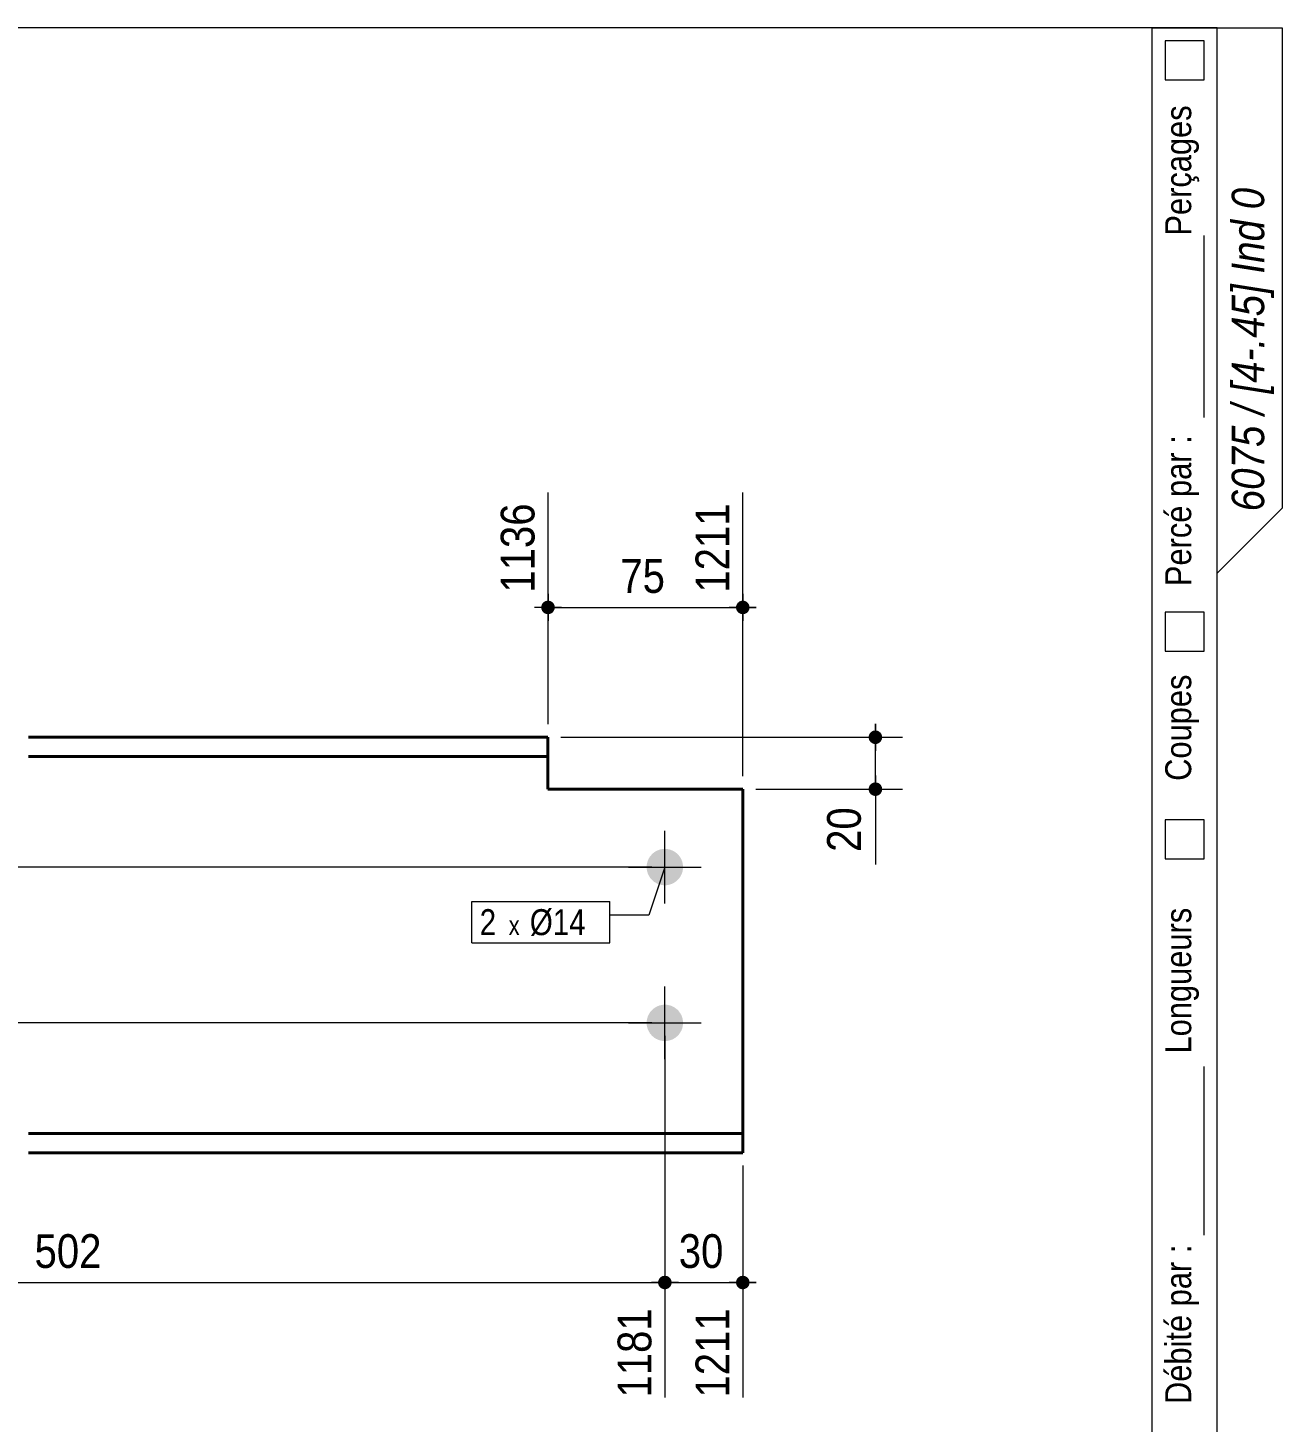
# Model space of a CAD drawing. Header units: millimetres. Extents: x 2 to 287, y 5 to 195.
# Drawn here: x 190.4 to 287, y 87.6 to 195 of the extents above; entities that cross this region are included whole.
import ezdxf

# ---------------------------------------------------------------- set-up
doc = ezdxf.new("R2010")
doc.units = ezdxf.units.MM
doc.linetypes.add('CACHE2', pattern=[1.190625, 0.79375, -0.396875])
for name, color, linetype, lineweight in [('Autre type objet', 1, 'Continuous', 0), ('Boulon', 7, 'Continuous', 0), ('Cache', 7, 'Continuous', 0), ('Cotation', 7, 'Continuous', 0), ('Désignation boulon', 3, 'Continuous', 0), ('Feuille dessin', 5, 'Continuous', 0), ('Piece', 2, 'Continuous', 0)]:
    doc.layers.add(name, color=color, linetype=linetype, lineweight=lineweight)
doc.styles.add('ARIAL', font='ARIAL.TTF')
doc.styles.add('ARIAL_ITALIC', font='ARIALI.TTF')
doc.styles.add('COMIC_SANS_MS', font='COMIC.TTF')

# ---------------------------------------------------------------- blocks, each defined once
blk = doc.blocks.new('*A3')
at = {"layer": 'Boulon'}
for points in [[(240.87, 130.32), (240.87, 130.29), (240.86, 130.26), (240.86, 130.22), (240.86, 130.19), (240.85, 130.15), (240.85, 130.12), (240.84, 130.08), (240.83, 130.05), (240.83, 130.02), (240.82, 129.98), (240.81, 129.95), (240.8, 129.92), (240.79, 129.89), (240.77, 129.85), (240.76, 129.82), (240.75, 129.79), (240.73, 129.76), (240.72, 129.73), (240.7, 129.7), (240.69, 129.67), (240.67, 129.64), (240.65, 129.61), (240.63, 129.58), (240.61, 129.55), (240.59, 129.52), (240.57, 129.5), (240.55, 129.47), (240.53, 129.44), (240.51, 129.42), (240.48, 129.39), (240.46, 129.37), (240.43, 129.34), (240.41, 129.32), (240.38, 129.3), (240.36, 129.28), (240.33, 129.25), (240.3, 129.23), (240.27, 129.21), (240.25, 129.19), (240.22, 129.18), (240.19, 129.16), (240.16, 129.14), (240.13, 129.12), (240.1, 129.11), (240.07, 129.09), (240.04, 129.08), (240, 129.06), (239.97, 129.05), (239.94, 129.04), (239.91, 129.03), (239.87, 129.02), (239.84, 129.01), (239.81, 129), (239.77, 128.99), (239.74, 128.99), (239.71, 128.98), (239.67, 128.97), (239.64, 128.97), (239.61, 128.96), (239.57, 128.96), (239.54, 128.96), (239.5, 128.96), (239.47, 128.96), (239.43, 128.96), (239.4, 128.96), (239.36, 128.96), (239.33, 128.96), (239.3, 128.97), (239.26, 128.97), (239.23, 128.98), (239.19, 128.99), (239.16, 128.99), (239.13, 129), (239.09, 129.01), (239.06, 129.02), (239.03, 129.03), (239, 129.04), (238.96, 129.05), (238.93, 129.06), (238.9, 129.08), (238.87, 129.09), (238.84, 129.11), (238.81, 129.12), (238.78, 129.14), (238.75, 129.16), (238.72, 129.18), (238.69, 129.19), (238.66, 129.21), (238.63, 129.23), (238.61, 129.25), (238.58, 129.28), (238.55, 129.3), (238.53, 129.32), (238.5, 129.34), (238.48, 129.37), (238.45, 129.39), (238.43, 129.42), (238.41, 129.44), (238.39, 129.47), (238.36, 129.5), (238.34, 129.52), (238.32, 129.55), (238.3, 129.58), (238.29, 129.61), (238.27, 129.64), (238.25, 129.67), (238.23, 129.7), (238.22, 129.73), (238.2, 129.76), (238.19, 129.79), (238.17, 129.82), (238.16, 129.85), (238.15, 129.89), (238.14, 129.92), (238.13, 129.95), (238.12, 129.98), (238.11, 130.02), (238.1, 130.05), (238.09, 130.08), (238.09, 130.12), (238.08, 130.15), (238.08, 130.19), (238.07, 130.22), (238.07, 130.26), (238.07, 130.29), (238.07, 130.32), (238.07, 130.36), (238.07, 130.39), (238.07, 130.43), (238.07, 130.46), (238.07, 130.5), (238.08, 130.53), (238.08, 130.56), (238.09, 130.6), (238.09, 130.63), (238.1, 130.66), (238.11, 130.7), (238.12, 130.73), (238.13, 130.76), (238.14, 130.8), (238.15, 130.83), (238.16, 130.86), (238.17, 130.89), (238.19, 130.93), (238.2, 130.96), (238.22, 130.99), (238.23, 131.02), (238.25, 131.05), (238.27, 131.08), (238.29, 131.11), (238.3, 131.14), (238.32, 131.16), (238.34, 131.19), (238.36, 131.22), (238.39, 131.25), (238.41, 131.27), (238.43, 131.3), (238.45, 131.32), (238.48, 131.35), (238.5, 131.37), (238.53, 131.4), (238.55, 131.42), (238.58, 131.44), (238.61, 131.46), (238.63, 131.48), (238.66, 131.5), (238.69, 131.52), (238.72, 131.54), (238.75, 131.56), (238.78, 131.58), (238.81, 131.59), (238.84, 131.61), (238.87, 131.62), (238.9, 131.64), (238.93, 131.65), (238.96, 131.66), (239, 131.68), (239.03, 131.69), (239.06, 131.7), (239.09, 131.71), (239.13, 131.72), (239.16, 131.72), (239.19, 131.73), (239.23, 131.74), (239.26, 131.74), (239.3, 131.75), (239.33, 131.75), (239.36, 131.75), (239.4, 131.76), (239.43, 131.76), (239.47, 131.76), (239.5, 131.76), (239.54, 131.76), (239.57, 131.75), (239.61, 131.75), (239.64, 131.75), (239.67, 131.74), (239.71, 131.74), (239.74, 131.73), (239.77, 131.72), (239.81, 131.72), (239.84, 131.71), (239.87, 131.7), (239.91, 131.69), (239.94, 131.68), (239.97, 131.66), (240, 131.65), (240.04, 131.64), (240.07, 131.62), (240.1, 131.61), (240.13, 131.59), (240.16, 131.58), (240.19, 131.56), (240.22, 131.54), (240.25, 131.52), (240.27, 131.5), (240.3, 131.48), (240.33, 131.46), (240.36, 131.44), (240.38, 131.42), (240.41, 131.4), (240.43, 131.37), (240.46, 131.35), (240.48, 131.32), (240.51, 131.3), (240.53, 131.27), (240.55, 131.25), (240.57, 131.22), (240.59, 131.19), (240.61, 131.16), (240.63, 131.14), (240.65, 131.11), (240.67, 131.08), (240.69, 131.05), (240.7, 131.02), (240.72, 130.99), (240.73, 130.96), (240.75, 130.93), (240.76, 130.89), (240.77, 130.86), (240.79, 130.83), (240.8, 130.8), (240.81, 130.76), (240.82, 130.73), (240.83, 130.7), (240.83, 130.66), (240.84, 130.63), (240.85, 130.6), (240.85, 130.56), (240.86, 130.53), (240.86, 130.5), (240.86, 130.46), (240.87, 130.43), (240.87, 130.39), (240.87, 130.36)], [(240.87, 118.32), (240.87, 118.29), (240.86, 118.26), (240.86, 118.22), (240.86, 118.19), (240.85, 118.15), (240.85, 118.12), (240.84, 118.08), (240.83, 118.05), (240.83, 118.02), (240.82, 117.98), (240.81, 117.95), (240.8, 117.92), (240.79, 117.89), (240.77, 117.85), (240.76, 117.82), (240.75, 117.79), (240.73, 117.76), (240.72, 117.73), (240.7, 117.7), (240.69, 117.67), (240.67, 117.64), (240.65, 117.61), (240.63, 117.58), (240.61, 117.55), (240.59, 117.52), (240.57, 117.5), (240.55, 117.47), (240.53, 117.44), (240.51, 117.42), (240.48, 117.39), (240.46, 117.37), (240.43, 117.34), (240.41, 117.32), (240.38, 117.3), (240.36, 117.28), (240.33, 117.25), (240.3, 117.23), (240.27, 117.21), (240.25, 117.19), (240.22, 117.18), (240.19, 117.16), (240.16, 117.14), (240.13, 117.12), (240.1, 117.11), (240.07, 117.09), (240.04, 117.08), (240, 117.06), (239.97, 117.05), (239.94, 117.04), (239.91, 117.03), (239.87, 117.02), (239.84, 117.01), (239.81, 117), (239.77, 116.99), (239.74, 116.99), (239.71, 116.98), (239.67, 116.97), (239.64, 116.97), (239.61, 116.96), (239.57, 116.96), (239.54, 116.96), (239.5, 116.96), (239.47, 116.96), (239.43, 116.96), (239.4, 116.96), (239.36, 116.96), (239.33, 116.96), (239.3, 116.97), (239.26, 116.97), (239.23, 116.98), (239.19, 116.99), (239.16, 116.99), (239.13, 117), (239.09, 117.01), (239.06, 117.02), (239.03, 117.03), (239, 117.04), (238.96, 117.05), (238.93, 117.06), (238.9, 117.08), (238.87, 117.09), (238.84, 117.11), (238.81, 117.12), (238.78, 117.14), (238.75, 117.16), (238.72, 117.18), (238.69, 117.19), (238.66, 117.21), (238.63, 117.23), (238.61, 117.25), (238.58, 117.28), (238.55, 117.3), (238.53, 117.32), (238.5, 117.34), (238.48, 117.37), (238.45, 117.39), (238.43, 117.42), (238.41, 117.44), (238.39, 117.47), (238.36, 117.5), (238.34, 117.52), (238.32, 117.55), (238.3, 117.58), (238.29, 117.61), (238.27, 117.64), (238.25, 117.67), (238.23, 117.7), (238.22, 117.73), (238.2, 117.76), (238.19, 117.79), (238.17, 117.82), (238.16, 117.85), (238.15, 117.89), (238.14, 117.92), (238.13, 117.95), (238.12, 117.98), (238.11, 118.02), (238.1, 118.05), (238.09, 118.08), (238.09, 118.12), (238.08, 118.15), (238.08, 118.19), (238.07, 118.22), (238.07, 118.26), (238.07, 118.29), (238.07, 118.32), (238.07, 118.36), (238.07, 118.39), (238.07, 118.43), (238.07, 118.46), (238.07, 118.5), (238.08, 118.53), (238.08, 118.56), (238.09, 118.6), (238.09, 118.63), (238.1, 118.66), (238.11, 118.7), (238.12, 118.73), (238.13, 118.76), (238.14, 118.8), (238.15, 118.83), (238.16, 118.86), (238.17, 118.89), (238.19, 118.93), (238.2, 118.96), (238.22, 118.99), (238.23, 119.02), (238.25, 119.05), (238.27, 119.08), (238.29, 119.11), (238.3, 119.14), (238.32, 119.16), (238.34, 119.19), (238.36, 119.22), (238.39, 119.25), (238.41, 119.27), (238.43, 119.3), (238.45, 119.32), (238.48, 119.35), (238.5, 119.37), (238.53, 119.4), (238.55, 119.42), (238.58, 119.44), (238.61, 119.46), (238.63, 119.48), (238.66, 119.5), (238.69, 119.52), (238.72, 119.54), (238.75, 119.56), (238.78, 119.58), (238.81, 119.59), (238.84, 119.61), (238.87, 119.62), (238.9, 119.64), (238.93, 119.65), (238.96, 119.66), (239, 119.68), (239.03, 119.69), (239.06, 119.7), (239.09, 119.71), (239.13, 119.72), (239.16, 119.72), (239.19, 119.73), (239.23, 119.74), (239.26, 119.74), (239.3, 119.75), (239.33, 119.75), (239.36, 119.75), (239.4, 119.76), (239.43, 119.76), (239.47, 119.76), (239.5, 119.76), (239.54, 119.76), (239.57, 119.75), (239.61, 119.75), (239.64, 119.75), (239.67, 119.74), (239.71, 119.74), (239.74, 119.73), (239.77, 119.72), (239.81, 119.72), (239.84, 119.71), (239.87, 119.7), (239.91, 119.69), (239.94, 119.68), (239.97, 119.66), (240, 119.65), (240.04, 119.64), (240.07, 119.62), (240.1, 119.61), (240.13, 119.59), (240.16, 119.58), (240.19, 119.56), (240.22, 119.54), (240.25, 119.52), (240.27, 119.5), (240.3, 119.48), (240.33, 119.46), (240.36, 119.44), (240.38, 119.42), (240.41, 119.4), (240.43, 119.37), (240.46, 119.35), (240.48, 119.32), (240.51, 119.3), (240.53, 119.27), (240.55, 119.25), (240.57, 119.22), (240.59, 119.19), (240.61, 119.16), (240.63, 119.14), (240.65, 119.11), (240.67, 119.08), (240.69, 119.05), (240.7, 119.02), (240.72, 118.99), (240.73, 118.96), (240.75, 118.93), (240.76, 118.89), (240.77, 118.86), (240.79, 118.83), (240.8, 118.8), (240.81, 118.76), (240.82, 118.73), (240.83, 118.7), (240.83, 118.66), (240.84, 118.63), (240.85, 118.6), (240.85, 118.56), (240.86, 118.53), (240.86, 118.5), (240.86, 118.46), (240.87, 118.43), (240.87, 118.39), (240.87, 118.36)]]:
    blk.add_hatch(color=256, dxfattribs=at).paths.add_polyline_path(points, flags=17)
at = {"layer": 'Boulon', "linetype": 'Continuous', "lineweight": 0}
for p, q in [((239.47, 127.56), (239.47, 133.16)), ((236.67, 130.36), (242.27, 130.36)), ((239.47, 115.56), (239.47, 121.16)), ((236.67, 118.36), (242.27, 118.36))]:
    blk.add_line(p, q, dxfattribs=at)
blk = doc.blocks.new('*A5')
at = {"layer": 'Cache', "color": 7, "linetype": 'CACHE2', "lineweight": 20}
for p, q in [((245.467866, 109.838125), (245.467866, 136.358125)), ((245.467862, 108.358125), (245.467862, 109.838125))]:
    blk.add_line(p, q, dxfattribs=at)
at = {"layer": 'Piece', "color": 2, "linetype": 'Continuous', "lineweight": 40}
for p, q in [((230.467867, 140.358125), (190.467867, 140.358125)), ((230.467867, 136.358125), (230.467867, 140.358125)), ((230.467867, 138.878125), (190.467867, 138.878125)), ((245.467867, 136.358125), (230.467867, 136.358125)), ((245.467867, 109.838125), (245.467867, 136.358125)), ((190.467867, 109.838125), (245.467871, 109.838125)), ((245.467871, 109.838125), (245.467871, 108.358125)), ((245.467871, 108.358125), (190.467867, 108.358125))]:
    blk.add_line(p, q, dxfattribs=at)
blk = doc.blocks.new('*A6')
at = {"layer": 'Feuille dessin', "linetype": 'Continuous', "lineweight": 0}
for p, q in [((282, 195), (5, 195)), ((282, 5), (282, 195))]:
    blk.add_line(p, q, dxfattribs=at)
blk = doc.blocks.new('*A7')
at = {"layer": 'Autre type objet', "linetype": 'Continuous', "lineweight": 0}
for p, q in [((277, 42), (277, 195)), ((277, 195), (287, 195)), ((282, 42), (282, 195)), ((287, 195), (287, 158)), ((278, 194), (278, 191)), ((281, 194), (278, 194)), ((281, 191), (281, 194)), ((278, 191), (281, 191)), ((281, 165), (281, 179)), ((287, 158), (282, 153)), ((278, 150), (278, 147)), ((281, 150), (278, 150)), ((281, 147), (281, 150)), ((278, 147), (281, 147)), ((278, 134), (278, 131)), ((281, 134), (278, 134)), ((281, 131), (281, 134)), ((278, 131), (281, 131)), ((281, 102), (281, 115))]:
    blk.add_line(p, q, dxfattribs=at)
at = {"layer": 'Autre type objet', "width": 0.85}
for s, height, style, p in [('Perçages', 2, 'ARIAL', (280, 179)), ('6075 / [4-.45] Ind 0', 2.5, 'ARIAL_ITALIC', (285.619109, 157.760245)), ('Percé par :', 2, 'ARIAL', (280, 152)), ('Coupes', 2, 'ARIAL', (280, 137)), ('Longueurs', 2, 'ARIAL', (280, 116)), ('Débité par :', 2, 'ARIAL', (280, 89))]:
    blk.add_text(s, height=height, rotation=90, dxfattribs=dict(at, style=style)).set_placement(p)
blk = doc.blocks.new('*A12')
at = {"layer": 'Cotation'}
for points in [[(230.44, 149.84), (230.42, 149.84), (230.39, 149.84), (230.37, 149.85), (230.34, 149.85), (230.32, 149.86), (230.29, 149.87), (230.27, 149.88), (230.25, 149.89), (230.22, 149.9), (230.2, 149.91), (230.18, 149.93), (230.16, 149.94), (230.14, 149.96), (230.12, 149.97), (230.1, 149.99), (230.08, 150.01), (230.07, 150.03), (230.05, 150.05), (230.04, 150.07), (230.02, 150.09), (230.01, 150.11), (230, 150.14), (229.99, 150.16), (229.98, 150.18), (229.97, 150.21), (229.96, 150.23), (229.96, 150.26), (229.95, 150.28), (229.95, 150.31), (229.95, 150.33), (229.95, 150.36), (229.95, 150.38), (229.95, 150.41), (229.95, 150.43), (229.96, 150.46), (229.96, 150.48), (229.97, 150.51), (229.98, 150.53), (229.99, 150.56), (230, 150.58), (230.01, 150.6), (230.02, 150.63), (230.04, 150.65), (230.05, 150.67), (230.07, 150.69), (230.08, 150.71), (230.1, 150.73), (230.12, 150.74), (230.14, 150.76), (230.16, 150.78), (230.18, 150.79), (230.2, 150.8), (230.22, 150.82), (230.25, 150.83), (230.27, 150.84), (230.29, 150.85), (230.32, 150.86), (230.34, 150.86), (230.37, 150.87), (230.39, 150.87), (230.42, 150.88), (230.44, 150.88), (230.47, 150.88), (230.49, 150.88), (230.52, 150.88), (230.54, 150.87), (230.57, 150.87), (230.59, 150.86), (230.62, 150.86), (230.64, 150.85), (230.67, 150.84), (230.69, 150.83), (230.71, 150.82), (230.74, 150.8), (230.76, 150.79), (230.78, 150.78), (230.8, 150.76), (230.82, 150.74), (230.84, 150.73), (230.85, 150.71), (230.87, 150.69), (230.89, 150.67), (230.9, 150.65), (230.91, 150.63), (230.93, 150.6), (230.94, 150.58), (230.95, 150.56), (230.96, 150.53), (230.97, 150.51), (230.97, 150.48), (230.98, 150.46), (230.98, 150.43), (230.99, 150.41), (230.99, 150.38), (230.99, 150.36), (230.99, 150.33), (230.99, 150.31), (230.98, 150.28), (230.98, 150.26), (230.97, 150.23), (230.97, 150.21), (230.96, 150.18), (230.95, 150.16), (230.94, 150.14), (230.93, 150.11), (230.91, 150.09), (230.9, 150.07), (230.89, 150.05), (230.87, 150.03), (230.85, 150.01), (230.84, 149.99), (230.82, 149.97), (230.8, 149.96), (230.78, 149.94), (230.76, 149.93), (230.74, 149.91), (230.71, 149.9), (230.69, 149.89), (230.67, 149.88), (230.64, 149.87), (230.62, 149.86), (230.59, 149.85), (230.57, 149.85), (230.54, 149.84), (230.52, 149.84), (230.49, 149.84), (230.47, 149.84)], [(245.44, 149.84), (245.42, 149.84), (245.39, 149.84), (245.37, 149.85), (245.34, 149.85), (245.32, 149.86), (245.29, 149.87), (245.27, 149.88), (245.25, 149.89), (245.22, 149.9), (245.2, 149.91), (245.18, 149.93), (245.16, 149.94), (245.14, 149.96), (245.12, 149.97), (245.1, 149.99), (245.08, 150.01), (245.07, 150.03), (245.05, 150.05), (245.04, 150.07), (245.02, 150.09), (245.01, 150.11), (245, 150.14), (244.99, 150.16), (244.98, 150.18), (244.97, 150.21), (244.96, 150.23), (244.96, 150.26), (244.95, 150.28), (244.95, 150.31), (244.95, 150.33), (244.95, 150.36), (244.95, 150.38), (244.95, 150.41), (244.95, 150.43), (244.96, 150.46), (244.96, 150.48), (244.97, 150.51), (244.98, 150.53), (244.99, 150.56), (245, 150.58), (245.01, 150.6), (245.02, 150.63), (245.04, 150.65), (245.05, 150.67), (245.07, 150.69), (245.08, 150.71), (245.1, 150.73), (245.12, 150.74), (245.14, 150.76), (245.16, 150.78), (245.18, 150.79), (245.2, 150.8), (245.22, 150.82), (245.25, 150.83), (245.27, 150.84), (245.29, 150.85), (245.32, 150.86), (245.34, 150.86), (245.37, 150.87), (245.39, 150.87), (245.42, 150.88), (245.44, 150.88), (245.47, 150.88), (245.49, 150.88), (245.52, 150.88), (245.54, 150.87), (245.57, 150.87), (245.59, 150.86), (245.62, 150.86), (245.64, 150.85), (245.67, 150.84), (245.69, 150.83), (245.71, 150.82), (245.74, 150.8), (245.76, 150.79), (245.78, 150.78), (245.8, 150.76), (245.82, 150.74), (245.84, 150.73), (245.85, 150.71), (245.87, 150.69), (245.89, 150.67), (245.9, 150.65), (245.91, 150.63), (245.93, 150.6), (245.94, 150.58), (245.95, 150.56), (245.96, 150.53), (245.97, 150.51), (245.97, 150.48), (245.98, 150.46), (245.98, 150.43), (245.99, 150.41), (245.99, 150.38), (245.99, 150.36), (245.99, 150.33), (245.99, 150.31), (245.98, 150.28), (245.98, 150.26), (245.97, 150.23), (245.97, 150.21), (245.96, 150.18), (245.95, 150.16), (245.94, 150.14), (245.93, 150.11), (245.91, 150.09), (245.9, 150.07), (245.89, 150.05), (245.87, 150.03), (245.85, 150.01), (245.84, 149.99), (245.82, 149.97), (245.8, 149.96), (245.78, 149.94), (245.76, 149.93), (245.74, 149.91), (245.71, 149.9), (245.69, 149.89), (245.67, 149.88), (245.64, 149.87), (245.62, 149.86), (245.59, 149.85), (245.57, 149.85), (245.54, 149.84), (245.52, 149.84), (245.49, 149.84), (245.47, 149.84)]]:
    blk.add_hatch(color=256, dxfattribs=at).paths.add_polyline_path(points, flags=17)
at = {"layer": 'Cotation', "linetype": 'Continuous', "lineweight": 0}
for p, q in [((230.47, 141.36), (230.47, 159.21)), ((245.47, 137.36), (245.47, 159.21)), ((231.51, 150.36), (229.43, 150.36)), ((230.47, 150.36), (229.43, 150.36)), ((230.47, 151.4), (230.47, 149.32)), ((230.47, 150.36), (245.47, 150.36)), ((246.51, 150.36), (244.43, 150.36)), ((245.47, 151.4), (245.47, 149.32)), ((245.47, 150.36), (246.51, 150.36))]:
    blk.add_line(p, q, dxfattribs=at)
at = {"layer": 'Cotation'}
for p in [(230.47, 150.36), (245.47, 150.36)]:
    blk.add_point(p, dxfattribs=at)
at = {"layer": 'Cotation', "style": 'ARIAL', "width": 0.85}
for s, p in [('1136', (229.43, 151.5)), ('1211', (244.43, 151.5))]:
    blk.add_text(s, height=2.6, rotation=90.0002, dxfattribs=at).set_placement(p)
blk.add_text('75', height=2.6, dxfattribs=at).set_placement((236.04, 151.48))
blk = doc.blocks.new('*A16')
at = {"layer": 'Cotation'}
for points in [[(148.15, 97.84), (148.12, 97.84), (148.1, 97.84), (148.07, 97.85), (148.05, 97.85), (148.02, 97.86), (148, 97.87), (147.97, 97.88), (147.95, 97.89), (147.93, 97.9), (147.91, 97.91), (147.89, 97.93), (147.86, 97.94), (147.84, 97.96), (147.82, 97.97), (147.81, 97.99), (147.79, 98.01), (147.77, 98.03), (147.76, 98.05), (147.74, 98.07), (147.73, 98.09), (147.72, 98.11), (147.7, 98.14), (147.69, 98.16), (147.68, 98.18), (147.68, 98.21), (147.67, 98.23), (147.66, 98.26), (147.66, 98.28), (147.66, 98.31), (147.65, 98.33), (147.65, 98.36), (147.65, 98.38), (147.66, 98.41), (147.66, 98.43), (147.66, 98.46), (147.67, 98.48), (147.68, 98.51), (147.68, 98.53), (147.69, 98.56), (147.7, 98.58), (147.72, 98.6), (147.73, 98.63), (147.74, 98.65), (147.76, 98.67), (147.77, 98.69), (147.79, 98.71), (147.81, 98.73), (147.82, 98.74), (147.84, 98.76), (147.86, 98.78), (147.89, 98.79), (147.91, 98.8), (147.93, 98.82), (147.95, 98.83), (147.97, 98.84), (148, 98.85), (148.02, 98.86), (148.05, 98.86), (148.07, 98.87), (148.1, 98.87), (148.12, 98.88), (148.15, 98.88), (148.17, 98.88), (148.2, 98.88), (148.22, 98.88), (148.25, 98.87), (148.28, 98.87), (148.3, 98.86), (148.32, 98.86), (148.35, 98.85), (148.37, 98.84), (148.4, 98.83), (148.42, 98.82), (148.44, 98.8), (148.46, 98.79), (148.48, 98.78), (148.5, 98.76), (148.52, 98.74), (148.54, 98.73), (148.56, 98.71), (148.58, 98.69), (148.59, 98.67), (148.61, 98.65), (148.62, 98.63), (148.63, 98.6), (148.64, 98.58), (148.65, 98.56), (148.66, 98.53), (148.67, 98.51), (148.68, 98.48), (148.68, 98.46), (148.69, 98.43), (148.69, 98.41), (148.69, 98.38), (148.69, 98.36), (148.69, 98.33), (148.69, 98.31), (148.69, 98.28), (148.68, 98.26), (148.68, 98.23), (148.67, 98.21), (148.66, 98.18), (148.65, 98.16), (148.64, 98.14), (148.63, 98.11), (148.62, 98.09), (148.61, 98.07), (148.59, 98.05), (148.58, 98.03), (148.56, 98.01), (148.54, 97.99), (148.52, 97.97), (148.5, 97.96), (148.48, 97.94), (148.46, 97.93), (148.44, 97.91), (148.42, 97.9), (148.4, 97.89), (148.37, 97.88), (148.35, 97.87), (148.32, 97.86), (148.3, 97.85), (148.28, 97.85), (148.25, 97.84), (148.22, 97.84), (148.2, 97.84), (148.17, 97.84)], [(239.44, 97.84), (239.42, 97.84), (239.39, 97.84), (239.37, 97.85), (239.34, 97.85), (239.32, 97.86), (239.29, 97.87), (239.27, 97.88), (239.25, 97.89), (239.22, 97.9), (239.2, 97.91), (239.18, 97.93), (239.16, 97.94), (239.14, 97.96), (239.12, 97.97), (239.1, 97.99), (239.08, 98.01), (239.07, 98.03), (239.05, 98.05), (239.04, 98.07), (239.02, 98.09), (239.01, 98.11), (239, 98.14), (238.99, 98.16), (238.98, 98.18), (238.97, 98.21), (238.96, 98.23), (238.96, 98.26), (238.95, 98.28), (238.95, 98.31), (238.95, 98.33), (238.95, 98.36), (238.95, 98.38), (238.95, 98.41), (238.95, 98.43), (238.96, 98.46), (238.96, 98.48), (238.97, 98.51), (238.98, 98.53), (238.99, 98.56), (239, 98.58), (239.01, 98.6), (239.02, 98.63), (239.04, 98.65), (239.05, 98.67), (239.07, 98.69), (239.08, 98.71), (239.1, 98.73), (239.12, 98.74), (239.14, 98.76), (239.16, 98.78), (239.18, 98.79), (239.2, 98.8), (239.22, 98.82), (239.25, 98.83), (239.27, 98.84), (239.29, 98.85), (239.32, 98.86), (239.34, 98.86), (239.37, 98.87), (239.39, 98.87), (239.42, 98.88), (239.44, 98.88), (239.47, 98.88), (239.49, 98.88), (239.52, 98.88), (239.54, 98.87), (239.57, 98.87), (239.59, 98.86), (239.62, 98.86), (239.64, 98.85), (239.67, 98.84), (239.69, 98.83), (239.71, 98.82), (239.74, 98.8), (239.76, 98.79), (239.78, 98.78), (239.8, 98.76), (239.82, 98.74), (239.84, 98.73), (239.85, 98.71), (239.87, 98.69), (239.89, 98.67), (239.9, 98.65), (239.91, 98.63), (239.93, 98.6), (239.94, 98.58), (239.95, 98.56), (239.96, 98.53), (239.97, 98.51), (239.97, 98.48), (239.98, 98.46), (239.98, 98.43), (239.99, 98.41), (239.99, 98.38), (239.99, 98.36), (239.99, 98.33), (239.99, 98.31), (239.98, 98.28), (239.98, 98.26), (239.97, 98.23), (239.97, 98.21), (239.96, 98.18), (239.95, 98.16), (239.94, 98.14), (239.93, 98.11), (239.91, 98.09), (239.9, 98.07), (239.89, 98.05), (239.87, 98.03), (239.85, 98.01), (239.84, 97.99), (239.82, 97.97), (239.8, 97.96), (239.78, 97.94), (239.76, 97.93), (239.74, 97.91), (239.71, 97.9), (239.69, 97.89), (239.67, 97.88), (239.64, 97.87), (239.62, 97.86), (239.59, 97.85), (239.57, 97.85), (239.54, 97.84), (239.52, 97.84), (239.49, 97.84), (239.47, 97.84)]]:
    blk.add_hatch(color=256, dxfattribs=at).paths.add_polyline_path(points, flags=17)
at = {"layer": 'Cotation', "linetype": 'Continuous', "lineweight": 0}
for p, q in [((148.17, 117.36), (148.17, 91.43)), ((239.47, 117.36), (239.47, 89.5)), ((148.17, 99.4), (148.17, 97.32)), ((239.47, 99.4), (239.47, 97.32)), ((149.21, 98.36), (147.13, 98.36)), ((148.17, 98.36), (147.13, 98.36)), ((148.17, 98.36), (239.47, 98.36)), ((240.51, 98.36), (238.43, 98.36)), ((239.47, 98.36), (240.51, 98.36))]:
    blk.add_line(p, q, dxfattribs=at)
at = {"layer": 'Cotation'}
for p in [(148.17, 98.36), (239.47, 98.36)]:
    blk.add_point(p, dxfattribs=at)
at = {"layer": 'Cotation', "style": 'ARIAL', "width": 0.85}
blk.add_text('502', height=2.6, dxfattribs=at).set_placement((190.93, 99.48))
blk.add_text('1181', height=2.6, rotation=90.0002, dxfattribs=at).set_placement((238.43, 89.5))
blk = doc.blocks.new('*A17')
at = {"layer": 'Cotation'}
for points in [[(239.44, 97.84), (239.42, 97.84), (239.39, 97.84), (239.37, 97.85), (239.34, 97.85), (239.32, 97.86), (239.29, 97.87), (239.27, 97.88), (239.25, 97.89), (239.22, 97.9), (239.2, 97.91), (239.18, 97.93), (239.16, 97.94), (239.14, 97.96), (239.12, 97.97), (239.1, 97.99), (239.08, 98.01), (239.07, 98.03), (239.05, 98.05), (239.04, 98.07), (239.02, 98.09), (239.01, 98.11), (239, 98.14), (238.99, 98.16), (238.98, 98.18), (238.97, 98.21), (238.96, 98.23), (238.96, 98.26), (238.95, 98.28), (238.95, 98.31), (238.95, 98.33), (238.95, 98.36), (238.95, 98.38), (238.95, 98.41), (238.95, 98.43), (238.96, 98.46), (238.96, 98.48), (238.97, 98.51), (238.98, 98.53), (238.99, 98.56), (239, 98.58), (239.01, 98.6), (239.02, 98.63), (239.04, 98.65), (239.05, 98.67), (239.07, 98.69), (239.08, 98.71), (239.1, 98.73), (239.12, 98.74), (239.14, 98.76), (239.16, 98.78), (239.18, 98.79), (239.2, 98.8), (239.22, 98.82), (239.25, 98.83), (239.27, 98.84), (239.29, 98.85), (239.32, 98.86), (239.34, 98.86), (239.37, 98.87), (239.39, 98.87), (239.42, 98.88), (239.44, 98.88), (239.47, 98.88), (239.49, 98.88), (239.52, 98.88), (239.54, 98.87), (239.57, 98.87), (239.59, 98.86), (239.62, 98.86), (239.64, 98.85), (239.67, 98.84), (239.69, 98.83), (239.71, 98.82), (239.74, 98.8), (239.76, 98.79), (239.78, 98.78), (239.8, 98.76), (239.82, 98.74), (239.84, 98.73), (239.85, 98.71), (239.87, 98.69), (239.89, 98.67), (239.9, 98.65), (239.91, 98.63), (239.93, 98.6), (239.94, 98.58), (239.95, 98.56), (239.96, 98.53), (239.97, 98.51), (239.97, 98.48), (239.98, 98.46), (239.98, 98.43), (239.99, 98.41), (239.99, 98.38), (239.99, 98.36), (239.99, 98.33), (239.99, 98.31), (239.98, 98.28), (239.98, 98.26), (239.97, 98.23), (239.97, 98.21), (239.96, 98.18), (239.95, 98.16), (239.94, 98.14), (239.93, 98.11), (239.91, 98.09), (239.9, 98.07), (239.89, 98.05), (239.87, 98.03), (239.85, 98.01), (239.84, 97.99), (239.82, 97.97), (239.8, 97.96), (239.78, 97.94), (239.76, 97.93), (239.74, 97.91), (239.71, 97.9), (239.69, 97.89), (239.67, 97.88), (239.64, 97.87), (239.62, 97.86), (239.59, 97.85), (239.57, 97.85), (239.54, 97.84), (239.52, 97.84), (239.49, 97.84), (239.47, 97.84)], [(245.44, 97.84), (245.42, 97.84), (245.39, 97.84), (245.37, 97.85), (245.34, 97.85), (245.32, 97.86), (245.29, 97.87), (245.27, 97.88), (245.25, 97.89), (245.22, 97.9), (245.2, 97.91), (245.18, 97.93), (245.16, 97.94), (245.14, 97.96), (245.12, 97.97), (245.1, 97.99), (245.08, 98.01), (245.07, 98.03), (245.05, 98.05), (245.04, 98.07), (245.02, 98.09), (245.01, 98.11), (245, 98.14), (244.99, 98.16), (244.98, 98.18), (244.97, 98.21), (244.96, 98.23), (244.96, 98.26), (244.95, 98.28), (244.95, 98.31), (244.95, 98.33), (244.95, 98.36), (244.95, 98.38), (244.95, 98.41), (244.95, 98.43), (244.96, 98.46), (244.96, 98.48), (244.97, 98.51), (244.98, 98.53), (244.99, 98.56), (245, 98.58), (245.01, 98.6), (245.02, 98.63), (245.04, 98.65), (245.05, 98.67), (245.07, 98.69), (245.08, 98.71), (245.1, 98.73), (245.12, 98.74), (245.14, 98.76), (245.16, 98.78), (245.18, 98.79), (245.2, 98.8), (245.22, 98.82), (245.25, 98.83), (245.27, 98.84), (245.29, 98.85), (245.32, 98.86), (245.34, 98.86), (245.37, 98.87), (245.39, 98.87), (245.42, 98.88), (245.44, 98.88), (245.47, 98.88), (245.49, 98.88), (245.52, 98.88), (245.54, 98.87), (245.57, 98.87), (245.59, 98.86), (245.62, 98.86), (245.64, 98.85), (245.67, 98.84), (245.69, 98.83), (245.71, 98.82), (245.74, 98.8), (245.76, 98.79), (245.78, 98.78), (245.8, 98.76), (245.82, 98.74), (245.84, 98.73), (245.85, 98.71), (245.87, 98.69), (245.89, 98.67), (245.9, 98.65), (245.91, 98.63), (245.93, 98.6), (245.94, 98.58), (245.95, 98.56), (245.96, 98.53), (245.97, 98.51), (245.97, 98.48), (245.98, 98.46), (245.98, 98.43), (245.99, 98.41), (245.99, 98.38), (245.99, 98.36), (245.99, 98.33), (245.99, 98.31), (245.98, 98.28), (245.98, 98.26), (245.97, 98.23), (245.97, 98.21), (245.96, 98.18), (245.95, 98.16), (245.94, 98.14), (245.93, 98.11), (245.91, 98.09), (245.9, 98.07), (245.89, 98.05), (245.87, 98.03), (245.85, 98.01), (245.84, 97.99), (245.82, 97.97), (245.8, 97.96), (245.78, 97.94), (245.76, 97.93), (245.74, 97.91), (245.71, 97.9), (245.69, 97.89), (245.67, 97.88), (245.64, 97.87), (245.62, 97.86), (245.59, 97.85), (245.57, 97.85), (245.54, 97.84), (245.52, 97.84), (245.49, 97.84), (245.47, 97.84)]]:
    blk.add_hatch(color=256, dxfattribs=at).paths.add_polyline_path(points, flags=17)
at = {"layer": 'Cotation', "linetype": 'Continuous', "lineweight": 0}
for p, q in [((239.47, 117.36), (239.47, 89.5)), ((245.47, 107.36), (245.47, 89.5)), ((239.47, 99.4), (239.47, 97.32)), ((245.47, 99.4), (245.47, 97.32)), ((240.51, 98.36), (238.43, 98.36)), ((239.47, 98.36), (238.43, 98.36)), ((239.47, 98.36), (245.47, 98.36)), ((246.51, 98.36), (244.43, 98.36)), ((245.47, 98.36), (246.51, 98.36))]:
    blk.add_line(p, q, dxfattribs=at)
at = {"layer": 'Cotation'}
for p in [(239.47, 98.36), (245.47, 98.36)]:
    blk.add_point(p, dxfattribs=at)
at = {"layer": 'Cotation', "style": 'ARIAL', "width": 0.85}
blk.add_text('30', height=2.6, dxfattribs=at).set_placement((240.54, 99.48))
blk.add_text('1211', height=2.6, rotation=90.0002, dxfattribs=at).set_placement((244.43, 89.5))
blk = doc.blocks.new('*A19')
at = {"layer": 'Cotation'}
for points in [[(255.65, 139.84), (255.63, 139.84), (255.6, 139.84), (255.58, 139.85), (255.55, 139.85), (255.53, 139.86), (255.5, 139.87), (255.48, 139.88), (255.46, 139.89), (255.43, 139.9), (255.41, 139.91), (255.39, 139.93), (255.37, 139.94), (255.35, 139.96), (255.33, 139.97), (255.31, 139.99), (255.29, 140.01), (255.28, 140.03), (255.26, 140.05), (255.25, 140.07), (255.23, 140.09), (255.22, 140.11), (255.21, 140.14), (255.2, 140.16), (255.19, 140.18), (255.18, 140.21), (255.18, 140.23), (255.17, 140.26), (255.17, 140.28), (255.16, 140.31), (255.16, 140.33), (255.16, 140.36), (255.16, 140.38), (255.16, 140.41), (255.17, 140.43), (255.17, 140.46), (255.18, 140.48), (255.18, 140.51), (255.19, 140.53), (255.2, 140.56), (255.21, 140.58), (255.22, 140.6), (255.23, 140.63), (255.25, 140.65), (255.26, 140.67), (255.28, 140.69), (255.29, 140.71), (255.31, 140.73), (255.33, 140.74), (255.35, 140.76), (255.37, 140.78), (255.39, 140.79), (255.41, 140.8), (255.43, 140.82), (255.46, 140.83), (255.48, 140.84), (255.5, 140.85), (255.53, 140.86), (255.55, 140.86), (255.58, 140.87), (255.6, 140.87), (255.63, 140.88), (255.65, 140.88), (255.68, 140.88), (255.71, 140.88), (255.73, 140.88), (255.76, 140.87), (255.78, 140.87), (255.81, 140.86), (255.83, 140.86), (255.86, 140.85), (255.88, 140.84), (255.9, 140.83), (255.93, 140.82), (255.95, 140.8), (255.97, 140.79), (255.99, 140.78), (256.01, 140.76), (256.03, 140.74), (256.05, 140.73), (256.07, 140.71), (256.08, 140.69), (256.1, 140.67), (256.11, 140.65), (256.13, 140.63), (256.14, 140.6), (256.15, 140.58), (256.16, 140.56), (256.17, 140.53), (256.18, 140.51), (256.18, 140.48), (256.19, 140.46), (256.19, 140.43), (256.2, 140.41), (256.2, 140.38), (256.2, 140.36), (256.2, 140.33), (256.2, 140.31), (256.19, 140.28), (256.19, 140.26), (256.18, 140.23), (256.18, 140.21), (256.17, 140.18), (256.16, 140.16), (256.15, 140.14), (256.14, 140.11), (256.13, 140.09), (256.11, 140.07), (256.1, 140.05), (256.08, 140.03), (256.07, 140.01), (256.05, 139.99), (256.03, 139.97), (256.01, 139.96), (255.99, 139.94), (255.97, 139.93), (255.95, 139.91), (255.93, 139.9), (255.9, 139.89), (255.88, 139.88), (255.86, 139.87), (255.83, 139.86), (255.81, 139.85), (255.78, 139.85), (255.76, 139.84), (255.73, 139.84), (255.71, 139.84), (255.68, 139.84)], [(255.65, 135.84), (255.63, 135.84), (255.6, 135.84), (255.58, 135.85), (255.55, 135.85), (255.53, 135.86), (255.5, 135.87), (255.48, 135.88), (255.46, 135.89), (255.43, 135.9), (255.41, 135.91), (255.39, 135.93), (255.37, 135.94), (255.35, 135.96), (255.33, 135.97), (255.31, 135.99), (255.29, 136.01), (255.28, 136.03), (255.26, 136.05), (255.25, 136.07), (255.23, 136.09), (255.22, 136.11), (255.21, 136.14), (255.2, 136.16), (255.19, 136.18), (255.18, 136.21), (255.18, 136.23), (255.17, 136.26), (255.17, 136.28), (255.16, 136.31), (255.16, 136.33), (255.16, 136.36), (255.16, 136.38), (255.16, 136.41), (255.17, 136.43), (255.17, 136.46), (255.18, 136.48), (255.18, 136.51), (255.19, 136.53), (255.2, 136.56), (255.21, 136.58), (255.22, 136.6), (255.23, 136.63), (255.25, 136.65), (255.26, 136.67), (255.28, 136.69), (255.29, 136.71), (255.31, 136.73), (255.33, 136.74), (255.35, 136.76), (255.37, 136.78), (255.39, 136.79), (255.41, 136.8), (255.43, 136.82), (255.46, 136.83), (255.48, 136.84), (255.5, 136.85), (255.53, 136.86), (255.55, 136.86), (255.58, 136.87), (255.6, 136.87), (255.63, 136.88), (255.65, 136.88), (255.68, 136.88), (255.71, 136.88), (255.73, 136.88), (255.76, 136.87), (255.78, 136.87), (255.81, 136.86), (255.83, 136.86), (255.86, 136.85), (255.88, 136.84), (255.9, 136.83), (255.93, 136.82), (255.95, 136.8), (255.97, 136.79), (255.99, 136.78), (256.01, 136.76), (256.03, 136.74), (256.05, 136.73), (256.07, 136.71), (256.08, 136.69), (256.1, 136.67), (256.11, 136.65), (256.13, 136.63), (256.14, 136.6), (256.15, 136.58), (256.16, 136.56), (256.17, 136.53), (256.18, 136.51), (256.18, 136.48), (256.19, 136.46), (256.19, 136.43), (256.2, 136.41), (256.2, 136.38), (256.2, 136.36), (256.2, 136.33), (256.2, 136.31), (256.19, 136.28), (256.19, 136.26), (256.18, 136.23), (256.18, 136.21), (256.17, 136.18), (256.16, 136.16), (256.15, 136.14), (256.14, 136.11), (256.13, 136.09), (256.11, 136.07), (256.1, 136.05), (256.08, 136.03), (256.07, 136.01), (256.05, 135.99), (256.03, 135.97), (256.01, 135.96), (255.99, 135.94), (255.97, 135.93), (255.95, 135.91), (255.93, 135.9), (255.9, 135.89), (255.88, 135.88), (255.86, 135.87), (255.83, 135.86), (255.81, 135.85), (255.78, 135.85), (255.76, 135.84), (255.73, 135.84), (255.71, 135.84), (255.68, 135.84)]]:
    blk.add_hatch(color=256, dxfattribs=at).paths.add_polyline_path(points, flags=17)
at = {"layer": 'Cotation', "linetype": 'Continuous', "lineweight": 0}
for p, q in [((255.68, 141.4), (255.68, 139.32)), ((255.68, 140.36), (255.68, 141.4)), ((231.47, 140.36), (257.76, 140.36)), ((254.64, 140.36), (256.72, 140.36)), ((255.68, 136.36), (255.68, 140.36)), ((255.68, 137.4), (255.68, 135.32)), ((246.47, 136.36), (257.76, 136.36)), ((254.64, 136.36), (256.72, 136.36)), ((255.68, 136.36), (255.68, 130.55)), ((255.68, 136.36), (255.68, 130.55))]:
    blk.add_line(p, q, dxfattribs=at)
at = {"layer": 'Cotation'}
for p in [(255.68, 140.36), (255.68, 136.36)]:
    blk.add_point(p, dxfattribs=at)
at = {"layer": 'Cotation', "style": 'ARIAL', "width": 0.85}
blk.add_text('20', height=2.6, rotation=90.0002, dxfattribs=at).set_placement((254.56, 131.53))
blk = doc.blocks.new('*A23')
at = {"layer": 'Cotation'}
for points in [[(117.65, 117.84), (117.63, 117.84), (117.6, 117.84), (117.58, 117.85), (117.55, 117.85), (117.53, 117.86), (117.5, 117.87), (117.48, 117.88), (117.46, 117.89), (117.43, 117.9), (117.41, 117.91), (117.39, 117.93), (117.37, 117.94), (117.35, 117.96), (117.33, 117.97), (117.31, 117.99), (117.29, 118.01), (117.28, 118.03), (117.26, 118.05), (117.25, 118.07), (117.23, 118.09), (117.22, 118.11), (117.21, 118.14), (117.2, 118.16), (117.19, 118.18), (117.18, 118.21), (117.18, 118.23), (117.17, 118.26), (117.17, 118.28), (117.16, 118.31), (117.16, 118.33), (117.16, 118.36), (117.16, 118.38), (117.16, 118.41), (117.17, 118.43), (117.17, 118.46), (117.18, 118.48), (117.18, 118.51), (117.19, 118.53), (117.2, 118.56), (117.21, 118.58), (117.22, 118.6), (117.23, 118.63), (117.25, 118.65), (117.26, 118.67), (117.28, 118.69), (117.29, 118.71), (117.31, 118.73), (117.33, 118.74), (117.35, 118.76), (117.37, 118.78), (117.39, 118.79), (117.41, 118.8), (117.43, 118.82), (117.46, 118.83), (117.48, 118.84), (117.5, 118.85), (117.53, 118.86), (117.55, 118.86), (117.58, 118.87), (117.6, 118.87), (117.63, 118.88), (117.65, 118.88), (117.68, 118.88), (117.71, 118.88), (117.73, 118.88), (117.76, 118.87), (117.78, 118.87), (117.81, 118.86), (117.83, 118.86), (117.86, 118.85), (117.88, 118.84), (117.9, 118.83), (117.93, 118.82), (117.95, 118.8), (117.97, 118.79), (117.99, 118.78), (118.01, 118.76), (118.03, 118.74), (118.05, 118.73), (118.07, 118.71), (118.08, 118.69), (118.1, 118.67), (118.11, 118.65), (118.13, 118.63), (118.14, 118.6), (118.15, 118.58), (118.16, 118.56), (118.17, 118.53), (118.18, 118.51), (118.18, 118.48), (118.19, 118.46), (118.19, 118.43), (118.2, 118.41), (118.2, 118.38), (118.2, 118.36), (118.2, 118.33), (118.2, 118.31), (118.19, 118.28), (118.19, 118.26), (118.18, 118.23), (118.18, 118.21), (118.17, 118.18), (118.16, 118.16), (118.15, 118.14), (118.14, 118.11), (118.13, 118.09), (118.11, 118.07), (118.1, 118.05), (118.08, 118.03), (118.07, 118.01), (118.05, 117.99), (118.03, 117.97), (118.01, 117.96), (117.99, 117.94), (117.97, 117.93), (117.95, 117.91), (117.93, 117.9), (117.9, 117.89), (117.88, 117.88), (117.86, 117.87), (117.83, 117.86), (117.81, 117.85), (117.78, 117.85), (117.76, 117.84), (117.73, 117.84), (117.71, 117.84), (117.68, 117.84)], [(117.65, 107.84), (117.63, 107.84), (117.6, 107.84), (117.58, 107.85), (117.55, 107.85), (117.53, 107.86), (117.5, 107.87), (117.48, 107.88), (117.46, 107.89), (117.43, 107.9), (117.41, 107.91), (117.39, 107.93), (117.37, 107.94), (117.35, 107.96), (117.33, 107.97), (117.31, 107.99), (117.29, 108.01), (117.28, 108.03), (117.26, 108.05), (117.25, 108.07), (117.23, 108.09), (117.22, 108.11), (117.21, 108.14), (117.2, 108.16), (117.19, 108.18), (117.18, 108.21), (117.18, 108.23), (117.17, 108.26), (117.17, 108.28), (117.16, 108.31), (117.16, 108.33), (117.16, 108.36), (117.16, 108.38), (117.16, 108.41), (117.17, 108.43), (117.17, 108.46), (117.18, 108.48), (117.18, 108.51), (117.19, 108.53), (117.2, 108.56), (117.21, 108.58), (117.22, 108.6), (117.23, 108.63), (117.25, 108.65), (117.26, 108.67), (117.28, 108.69), (117.29, 108.71), (117.31, 108.73), (117.33, 108.74), (117.35, 108.76), (117.37, 108.78), (117.39, 108.79), (117.41, 108.8), (117.43, 108.82), (117.46, 108.83), (117.48, 108.84), (117.5, 108.85), (117.53, 108.86), (117.55, 108.86), (117.58, 108.87), (117.6, 108.87), (117.63, 108.88), (117.65, 108.88), (117.68, 108.88), (117.71, 108.88), (117.73, 108.88), (117.76, 108.87), (117.78, 108.87), (117.81, 108.86), (117.83, 108.86), (117.86, 108.85), (117.88, 108.84), (117.9, 108.83), (117.93, 108.82), (117.95, 108.8), (117.97, 108.79), (117.99, 108.78), (118.01, 108.76), (118.03, 108.74), (118.05, 108.73), (118.07, 108.71), (118.08, 108.69), (118.1, 108.67), (118.11, 108.65), (118.13, 108.63), (118.14, 108.6), (118.15, 108.58), (118.16, 108.56), (118.17, 108.53), (118.18, 108.51), (118.18, 108.48), (118.19, 108.46), (118.19, 108.43), (118.2, 108.41), (118.2, 108.38), (118.2, 108.36), (118.2, 108.33), (118.2, 108.31), (118.19, 108.28), (118.19, 108.26), (118.18, 108.23), (118.18, 108.21), (118.17, 108.18), (118.16, 108.16), (118.15, 108.14), (118.14, 108.11), (118.13, 108.09), (118.11, 108.07), (118.1, 108.05), (118.08, 108.03), (118.07, 108.01), (118.05, 107.99), (118.03, 107.97), (118.01, 107.96), (117.99, 107.94), (117.97, 107.93), (117.95, 107.91), (117.93, 107.9), (117.9, 107.89), (117.88, 107.88), (117.86, 107.87), (117.83, 107.86), (117.81, 107.85), (117.78, 107.85), (117.76, 107.84), (117.73, 107.84), (117.71, 107.84), (117.68, 107.84)]]:
    blk.add_hatch(color=256, dxfattribs=at).paths.add_polyline_path(points, flags=17)
at = {"layer": 'Cotation', "linetype": 'Continuous', "lineweight": 0}
for p, q in [((117.68, 119.4), (117.68, 117.32)), ((117.68, 118.36), (117.68, 119.4)), ((238.47, 118.36), (115.26, 118.36)), ((116.64, 118.36), (118.72, 118.36)), ((117.68, 108.36), (117.68, 118.36)), ((117.68, 109.4), (117.68, 107.32)), ((129.97, 108.36), (115.26, 108.36)), ((116.64, 108.36), (118.72, 108.36)), ((117.68, 108.36), (117.68, 107.32))]:
    blk.add_line(p, q, dxfattribs=at)
at = {"layer": 'Cotation'}
for p in [(117.68, 118.36), (117.68, 108.36)]:
    blk.add_point(p, dxfattribs=at)
at = {"layer": 'Cotation', "style": 'ARIAL', "width": 0.85}
blk.add_text('50', height=2.6, rotation=90.0002, dxfattribs=at).set_placement((116.56, 111.43))
blk = doc.blocks.new('*A24')
at = {"layer": 'Cotation'}
for points in [[(117.65, 129.84), (117.63, 129.84), (117.6, 129.84), (117.58, 129.85), (117.55, 129.85), (117.53, 129.86), (117.5, 129.87), (117.48, 129.88), (117.46, 129.89), (117.43, 129.9), (117.41, 129.91), (117.39, 129.93), (117.37, 129.94), (117.35, 129.96), (117.33, 129.97), (117.31, 129.99), (117.29, 130.01), (117.28, 130.03), (117.26, 130.05), (117.25, 130.07), (117.23, 130.09), (117.22, 130.11), (117.21, 130.14), (117.2, 130.16), (117.19, 130.18), (117.18, 130.21), (117.18, 130.23), (117.17, 130.26), (117.17, 130.28), (117.16, 130.31), (117.16, 130.33), (117.16, 130.36), (117.16, 130.38), (117.16, 130.41), (117.17, 130.43), (117.17, 130.46), (117.18, 130.48), (117.18, 130.51), (117.19, 130.53), (117.2, 130.56), (117.21, 130.58), (117.22, 130.6), (117.23, 130.63), (117.25, 130.65), (117.26, 130.67), (117.28, 130.69), (117.29, 130.71), (117.31, 130.73), (117.33, 130.74), (117.35, 130.76), (117.37, 130.78), (117.39, 130.79), (117.41, 130.8), (117.43, 130.82), (117.46, 130.83), (117.48, 130.84), (117.5, 130.85), (117.53, 130.86), (117.55, 130.86), (117.58, 130.87), (117.6, 130.87), (117.63, 130.88), (117.65, 130.88), (117.68, 130.88), (117.71, 130.88), (117.73, 130.88), (117.76, 130.87), (117.78, 130.87), (117.81, 130.86), (117.83, 130.86), (117.86, 130.85), (117.88, 130.84), (117.9, 130.83), (117.93, 130.82), (117.95, 130.8), (117.97, 130.79), (117.99, 130.78), (118.01, 130.76), (118.03, 130.74), (118.05, 130.73), (118.07, 130.71), (118.08, 130.69), (118.1, 130.67), (118.11, 130.65), (118.13, 130.63), (118.14, 130.6), (118.15, 130.58), (118.16, 130.56), (118.17, 130.53), (118.18, 130.51), (118.18, 130.48), (118.19, 130.46), (118.19, 130.43), (118.2, 130.41), (118.2, 130.38), (118.2, 130.36), (118.2, 130.33), (118.2, 130.31), (118.19, 130.28), (118.19, 130.26), (118.18, 130.23), (118.18, 130.21), (118.17, 130.18), (118.16, 130.16), (118.15, 130.14), (118.14, 130.11), (118.13, 130.09), (118.11, 130.07), (118.1, 130.05), (118.08, 130.03), (118.07, 130.01), (118.05, 129.99), (118.03, 129.97), (118.01, 129.96), (117.99, 129.94), (117.97, 129.93), (117.95, 129.91), (117.93, 129.9), (117.9, 129.89), (117.88, 129.88), (117.86, 129.87), (117.83, 129.86), (117.81, 129.85), (117.78, 129.85), (117.76, 129.84), (117.73, 129.84), (117.71, 129.84), (117.68, 129.84)], [(117.65, 117.84), (117.63, 117.84), (117.6, 117.84), (117.58, 117.85), (117.55, 117.85), (117.53, 117.86), (117.5, 117.87), (117.48, 117.88), (117.46, 117.89), (117.43, 117.9), (117.41, 117.91), (117.39, 117.93), (117.37, 117.94), (117.35, 117.96), (117.33, 117.97), (117.31, 117.99), (117.29, 118.01), (117.28, 118.03), (117.26, 118.05), (117.25, 118.07), (117.23, 118.09), (117.22, 118.11), (117.21, 118.14), (117.2, 118.16), (117.19, 118.18), (117.18, 118.21), (117.18, 118.23), (117.17, 118.26), (117.17, 118.28), (117.16, 118.31), (117.16, 118.33), (117.16, 118.36), (117.16, 118.38), (117.16, 118.41), (117.17, 118.43), (117.17, 118.46), (117.18, 118.48), (117.18, 118.51), (117.19, 118.53), (117.2, 118.56), (117.21, 118.58), (117.22, 118.6), (117.23, 118.63), (117.25, 118.65), (117.26, 118.67), (117.28, 118.69), (117.29, 118.71), (117.31, 118.73), (117.33, 118.74), (117.35, 118.76), (117.37, 118.78), (117.39, 118.79), (117.41, 118.8), (117.43, 118.82), (117.46, 118.83), (117.48, 118.84), (117.5, 118.85), (117.53, 118.86), (117.55, 118.86), (117.58, 118.87), (117.6, 118.87), (117.63, 118.88), (117.65, 118.88), (117.68, 118.88), (117.71, 118.88), (117.73, 118.88), (117.76, 118.87), (117.78, 118.87), (117.81, 118.86), (117.83, 118.86), (117.86, 118.85), (117.88, 118.84), (117.9, 118.83), (117.93, 118.82), (117.95, 118.8), (117.97, 118.79), (117.99, 118.78), (118.01, 118.76), (118.03, 118.74), (118.05, 118.73), (118.07, 118.71), (118.08, 118.69), (118.1, 118.67), (118.11, 118.65), (118.13, 118.63), (118.14, 118.6), (118.15, 118.58), (118.16, 118.56), (118.17, 118.53), (118.18, 118.51), (118.18, 118.48), (118.19, 118.46), (118.19, 118.43), (118.2, 118.41), (118.2, 118.38), (118.2, 118.36), (118.2, 118.33), (118.2, 118.31), (118.19, 118.28), (118.19, 118.26), (118.18, 118.23), (118.18, 118.21), (118.17, 118.18), (118.16, 118.16), (118.15, 118.14), (118.14, 118.11), (118.13, 118.09), (118.11, 118.07), (118.1, 118.05), (118.08, 118.03), (118.07, 118.01), (118.05, 117.99), (118.03, 117.97), (118.01, 117.96), (117.99, 117.94), (117.97, 117.93), (117.95, 117.91), (117.93, 117.9), (117.9, 117.89), (117.88, 117.88), (117.86, 117.87), (117.83, 117.86), (117.81, 117.85), (117.78, 117.85), (117.76, 117.84), (117.73, 117.84), (117.71, 117.84), (117.68, 117.84)]]:
    blk.add_hatch(color=256, dxfattribs=at).paths.add_polyline_path(points, flags=17)
at = {"layer": 'Cotation', "linetype": 'Continuous', "lineweight": 0}
for p, q in [((117.68, 131.4), (117.68, 129.32)), ((117.68, 130.36), (117.68, 131.4)), ((238.47, 130.36), (115.26, 130.36)), ((116.64, 130.36), (118.72, 130.36)), ((117.68, 118.36), (117.68, 130.36)), ((117.68, 119.4), (117.68, 117.32)), ((238.47, 118.36), (115.26, 118.36)), ((116.64, 118.36), (118.72, 118.36)), ((117.68, 118.36), (117.68, 117.32))]:
    blk.add_line(p, q, dxfattribs=at)
at = {"layer": 'Cotation'}
for p in [(117.68, 130.36), (117.68, 118.36)]:
    blk.add_point(p, dxfattribs=at)
at = {"layer": 'Cotation', "style": 'ARIAL', "width": 0.85}
blk.add_text('60', height=2.6, rotation=90.0002, dxfattribs=at).set_placement((116.56, 122.43))
blk = doc.blocks.new('*A25')
at = {"layer": 'Cotation'}
for points in [[(117.65, 139.84), (117.63, 139.84), (117.6, 139.84), (117.58, 139.85), (117.55, 139.85), (117.53, 139.86), (117.5, 139.87), (117.48, 139.88), (117.46, 139.89), (117.43, 139.9), (117.41, 139.91), (117.39, 139.93), (117.37, 139.94), (117.35, 139.96), (117.33, 139.97), (117.31, 139.99), (117.29, 140.01), (117.28, 140.03), (117.26, 140.05), (117.25, 140.07), (117.23, 140.09), (117.22, 140.11), (117.21, 140.14), (117.2, 140.16), (117.19, 140.18), (117.18, 140.21), (117.18, 140.23), (117.17, 140.26), (117.17, 140.28), (117.16, 140.31), (117.16, 140.33), (117.16, 140.36), (117.16, 140.38), (117.16, 140.41), (117.17, 140.43), (117.17, 140.46), (117.18, 140.48), (117.18, 140.51), (117.19, 140.53), (117.2, 140.56), (117.21, 140.58), (117.22, 140.6), (117.23, 140.63), (117.25, 140.65), (117.26, 140.67), (117.28, 140.69), (117.29, 140.71), (117.31, 140.73), (117.33, 140.74), (117.35, 140.76), (117.37, 140.78), (117.39, 140.79), (117.41, 140.8), (117.43, 140.82), (117.46, 140.83), (117.48, 140.84), (117.5, 140.85), (117.53, 140.86), (117.55, 140.86), (117.58, 140.87), (117.6, 140.87), (117.63, 140.88), (117.65, 140.88), (117.68, 140.88), (117.71, 140.88), (117.73, 140.88), (117.76, 140.87), (117.78, 140.87), (117.81, 140.86), (117.83, 140.86), (117.86, 140.85), (117.88, 140.84), (117.9, 140.83), (117.93, 140.82), (117.95, 140.8), (117.97, 140.79), (117.99, 140.78), (118.01, 140.76), (118.03, 140.74), (118.05, 140.73), (118.07, 140.71), (118.08, 140.69), (118.1, 140.67), (118.11, 140.65), (118.13, 140.63), (118.14, 140.6), (118.15, 140.58), (118.16, 140.56), (118.17, 140.53), (118.18, 140.51), (118.18, 140.48), (118.19, 140.46), (118.19, 140.43), (118.2, 140.41), (118.2, 140.38), (118.2, 140.36), (118.2, 140.33), (118.2, 140.31), (118.19, 140.28), (118.19, 140.26), (118.18, 140.23), (118.18, 140.21), (118.17, 140.18), (118.16, 140.16), (118.15, 140.14), (118.14, 140.11), (118.13, 140.09), (118.11, 140.07), (118.1, 140.05), (118.08, 140.03), (118.07, 140.01), (118.05, 139.99), (118.03, 139.97), (118.01, 139.96), (117.99, 139.94), (117.97, 139.93), (117.95, 139.91), (117.93, 139.9), (117.9, 139.89), (117.88, 139.88), (117.86, 139.87), (117.83, 139.86), (117.81, 139.85), (117.78, 139.85), (117.76, 139.84), (117.73, 139.84), (117.71, 139.84), (117.68, 139.84)], [(117.65, 129.84), (117.63, 129.84), (117.6, 129.84), (117.58, 129.85), (117.55, 129.85), (117.53, 129.86), (117.5, 129.87), (117.48, 129.88), (117.46, 129.89), (117.43, 129.9), (117.41, 129.91), (117.39, 129.93), (117.37, 129.94), (117.35, 129.96), (117.33, 129.97), (117.31, 129.99), (117.29, 130.01), (117.28, 130.03), (117.26, 130.05), (117.25, 130.07), (117.23, 130.09), (117.22, 130.11), (117.21, 130.14), (117.2, 130.16), (117.19, 130.18), (117.18, 130.21), (117.18, 130.23), (117.17, 130.26), (117.17, 130.28), (117.16, 130.31), (117.16, 130.33), (117.16, 130.36), (117.16, 130.38), (117.16, 130.41), (117.17, 130.43), (117.17, 130.46), (117.18, 130.48), (117.18, 130.51), (117.19, 130.53), (117.2, 130.56), (117.21, 130.58), (117.22, 130.6), (117.23, 130.63), (117.25, 130.65), (117.26, 130.67), (117.28, 130.69), (117.29, 130.71), (117.31, 130.73), (117.33, 130.74), (117.35, 130.76), (117.37, 130.78), (117.39, 130.79), (117.41, 130.8), (117.43, 130.82), (117.46, 130.83), (117.48, 130.84), (117.5, 130.85), (117.53, 130.86), (117.55, 130.86), (117.58, 130.87), (117.6, 130.87), (117.63, 130.88), (117.65, 130.88), (117.68, 130.88), (117.71, 130.88), (117.73, 130.88), (117.76, 130.87), (117.78, 130.87), (117.81, 130.86), (117.83, 130.86), (117.86, 130.85), (117.88, 130.84), (117.9, 130.83), (117.93, 130.82), (117.95, 130.8), (117.97, 130.79), (117.99, 130.78), (118.01, 130.76), (118.03, 130.74), (118.05, 130.73), (118.07, 130.71), (118.08, 130.69), (118.1, 130.67), (118.11, 130.65), (118.13, 130.63), (118.14, 130.6), (118.15, 130.58), (118.16, 130.56), (118.17, 130.53), (118.18, 130.51), (118.18, 130.48), (118.19, 130.46), (118.19, 130.43), (118.2, 130.41), (118.2, 130.38), (118.2, 130.36), (118.2, 130.33), (118.2, 130.31), (118.19, 130.28), (118.19, 130.26), (118.18, 130.23), (118.18, 130.21), (118.17, 130.18), (118.16, 130.16), (118.15, 130.14), (118.14, 130.11), (118.13, 130.09), (118.11, 130.07), (118.1, 130.05), (118.08, 130.03), (118.07, 130.01), (118.05, 129.99), (118.03, 129.97), (118.01, 129.96), (117.99, 129.94), (117.97, 129.93), (117.95, 129.91), (117.93, 129.9), (117.9, 129.89), (117.88, 129.88), (117.86, 129.87), (117.83, 129.86), (117.81, 129.85), (117.78, 129.85), (117.76, 129.84), (117.73, 129.84), (117.71, 129.84), (117.68, 129.84)]]:
    blk.add_hatch(color=256, dxfattribs=at).paths.add_polyline_path(points, flags=17)
at = {"layer": 'Cotation', "linetype": 'Continuous', "lineweight": 0}
for p, q in [((117.68, 141.4), (117.68, 139.32)), ((117.68, 140.36), (117.68, 141.4)), ((129.97, 140.36), (115.26, 140.36)), ((116.64, 140.36), (118.72, 140.36)), ((117.68, 130.36), (117.68, 140.36)), ((117.68, 131.4), (117.68, 129.32)), ((238.47, 130.36), (115.26, 130.36)), ((116.64, 130.36), (118.72, 130.36)), ((117.68, 130.36), (117.68, 129.32))]:
    blk.add_line(p, q, dxfattribs=at)
at = {"layer": 'Cotation'}
for p in [(117.68, 140.36), (117.68, 130.36)]:
    blk.add_point(p, dxfattribs=at)
at = {"layer": 'Cotation', "style": 'ARIAL', "width": 0.85}
blk.add_text('50', height=2.6, rotation=90.0002, dxfattribs=at).set_placement((116.56, 133.43))
blk = doc.blocks.new('*A28')
at = {"layer": 'Désignation boulon', "linetype": 'Continuous', "lineweight": 0}
for p, q in [((239.467867, 130.358125), (238.225267, 126.648858)), ((224.609642, 127.715525), (235.225267, 127.715525)), ((224.609642, 124.515525), (224.609642, 127.715525)), ((235.225267, 124.515525), (235.225267, 127.715525)), ((238.225267, 126.648858), (235.225267, 126.648858)), ((224.609642, 124.515525), (235.225267, 124.515525))]:
    blk.add_line(p, q, dxfattribs=at)
at = {"layer": 'Désignation boulon', "style": 'COMIC_SANS_MS', "width": 0.85}
for s, height, p in [('2', 2, (225.209642, 125.115525)), ('Ø14', 2, (229.068235, 125.115525)), ('x', 1.5, (227.437571, 125.115525))]:
    blk.add_text(s, height=height, dxfattribs=at).set_placement(p)

msp = doc.modelspace()

# ---------------------------------------------------------------- block references
at = {"lineweight": 0}
for name in ['*A6', '*A7', '*A12', '*A25', '*A19', '*A5', '*A3', '*A24', '*A28', '*A23', '*A16', '*A17']:
    msp.add_blockref(name, (0, 0), dxfattribs=at)

doc.saveas('drawing.dxf')
